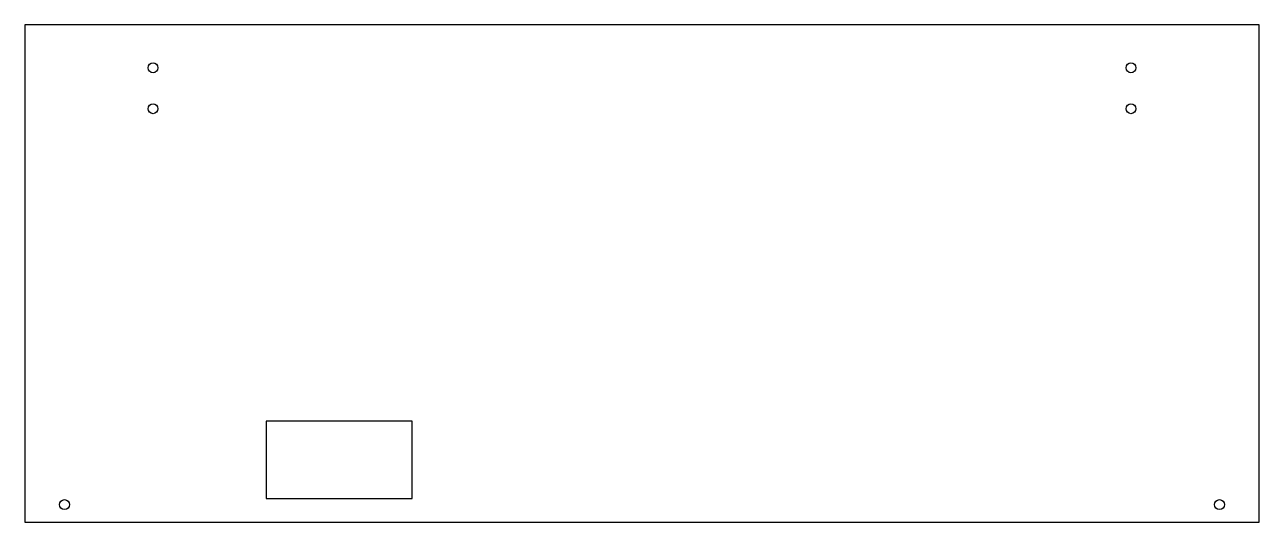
# Model space of a CAD drawing. Header units: millimetres. Extents: x -279 to 279, y -112 to 112.
import ezdxf

# ---------------------------------------------------------------- set-up
doc = ezdxf.new("R2010")
doc.units = ezdxf.units.MM

msp = doc.modelspace()

# ---------------------------------------------------------------- linework, layer by layer
at = {"color": 7, "linetype": 'Continuous', "lineweight": 25}
for p, q in [((-279, 112.5), (-279, -112.5)), ((279, 112.5), (-279, 112.5)), ((279, -112.5), (279, 112.5)), ((-103.925688, -66.8), (-169.925688, -66.8)), ((-169.925688, -66.8), (-169.925688, -101.8)), ((-103.925688, -101.8), (-103.925688, -66.8)), ((-169.925688, -101.8), (-103.925688, -101.8)), ((-279, -112.5), (279, -112.5))]:
    msp.add_line(p, q, dxfattribs=at)
for centre in [(-221, 93), (221, 93), (-221, 74.5), (221, 74.5), (-261, -104.5), (261, -104.5)]:
    msp.add_circle(centre, 2.25, dxfattribs=at)

doc.saveas('drawing.dxf')
